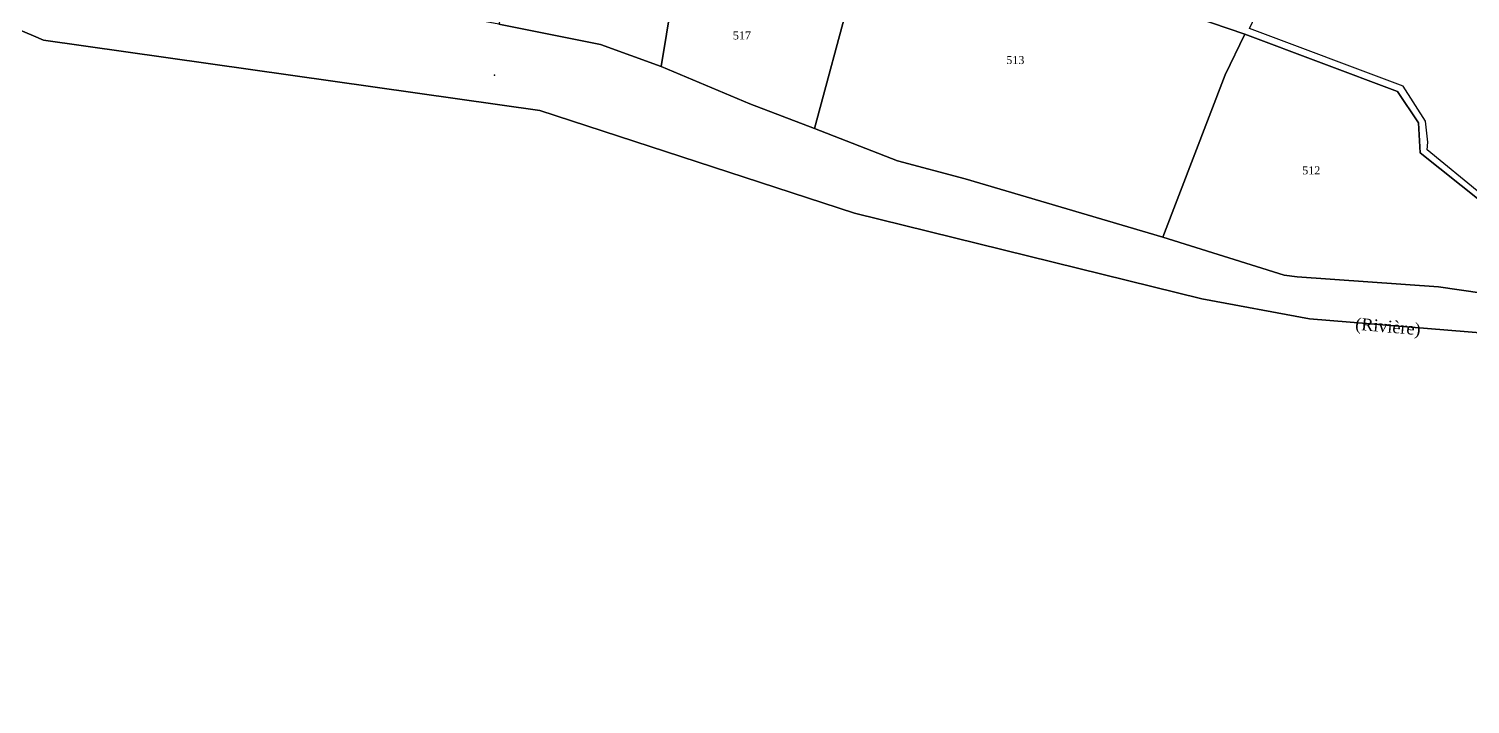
# Model space of a CAD drawing. Extents: x 1206804 to 1210977, y 6152742 to 6157901.
# Drawn here: x 1208784.9 to 1209145.1, y 6153571 to 6153739.8 of the extents above; entities that cross this region are included whole.
import ezdxf

# ---------------------------------------------------------------- set-up
doc = ezdxf.new("R2010")
doc.units = 0
doc.linetypes.add('CONTINU', pattern=[0])
doc.layers.get('0').update_dxf_attribs({"linetype": 'CONTINU'})
for name, color, linetype in [('1FLECHEFL', 7, 'CONTINU'), ('1LIEUDIT', 7, 'CONTINU'), ('1PARCELLE', 7, 'CONTINU'), ('1SECTION', 7, 'CONTINU'), ('1SUBDSECT', 7, 'CONTINU'), ('1TRONFLUV', 7, 'CONTINU'), ('3PARCELLETEX', 7, 'CONTINU'), ('3TRONFLUVTEX', 7, 'CONTINU')]:
    doc.layers.add(name, color=color, linetype=linetype)
doc.styles.get("Standard").update_dxf_attribs({"font": 'Times New Roman'})

# ---------------------------------------------------------------- blocks, each defined once
blk = doc.blocks.new('FLECHRU1')
blk.add_point((0, 0))

msp = doc.modelspace()

# ---------------------------------------------------------------- linework, layer by layer
at = {"layer": '1LIEUDIT'}
msp.add_lwpolyline([(1208522.99, 6153849.34), (1208786.04, 6153738.1), (1208788.56, 6153737.03), (1208912.61, 6153719.41), (1208991.22, 6153693.81), (1209077.97, 6153672.32), (1209104.94, 6153667.37), (1209164.89, 6153662.46)], dxfattribs=at)
at = {"layer": '1PARCELLE'}
for points in [[(1208990.25, 6153748.64), (1208981.18, 6153714.97), (1209001.93, 6153706.84), (1209018.9, 6153702.36), (1209068.22, 6153687.8), (1209083.85, 6153728.37), (1209088.78, 6153738.51), (1209067.96, 6153745.59), (1209060.87, 6153745.64), (1209055.56, 6153751.05), (1209049.72, 6153755.5), (1209043.84, 6153759.52), (1209035.51, 6153763.35), (1209026.09, 6153763.6), (1209019.29, 6153769.03), (1209008.38, 6153774.46), (1209001.62, 6153777.48), (1208997.12, 6153778.99), (1208990.25, 6153748.64)], [(1208907.54, 6153761.42), (1208902.31, 6153740.98), (1208927.75, 6153735.89), (1208942.89, 6153730.41), (1208946.97, 6153755.25), (1208907.54, 6153761.42)], [(1208946.97, 6153755.25), (1208942.89, 6153730.41), (1208965.07, 6153721.11), (1208981.18, 6153714.97), (1208990.25, 6153748.64), (1208946.97, 6153755.25)], [(1209088.78, 6153738.51), (1209083.85, 6153728.37), (1209068.22, 6153687.8), (1209098.56, 6153678.3), (1209101.84, 6153677.89), (1209137.18, 6153675.4), (1209164.75, 6153671.33), (1209168.97, 6153676.37), (1209162.33, 6153687.06), (1209158.57, 6153691.98), (1209154.95, 6153695.02), (1209147.75, 6153696.77), (1209132.58, 6153708.84), (1209132.14, 6153716.34), (1209126.87, 6153724.18), (1209088.78, 6153738.51)]]:
    msp.add_lwpolyline(points, close=True, dxfattribs=at)
for points in [[(1209147.68, 6153698.6), (1209134.29, 6153709.62), (1209134.44, 6153711.52), (1209133.91, 6153716.77), (1209128.34, 6153725.51), (1209089.9, 6153739.92), (1209098.89, 6153759.01), (1209110.66, 6153755.38), (1209139.9, 6153744.74), (1209166.15, 6153736.14)], [(1209067.96, 6153745.59), (1209088.78, 6153738.51), (1209126.87, 6153724.18), (1209132.14, 6153716.34), (1209132.58, 6153708.84), (1209147.75, 6153696.77)], [(1209147.68, 6153698.6), (1209134.29, 6153709.62), (1209134.44, 6153711.52), (1209133.91, 6153716.77), (1209128.34, 6153725.51), (1209089.9, 6153739.92)]]:
    msp.add_lwpolyline(points, dxfattribs=at)
at = {"layer": '1SECTION'}
msp.add_lwpolyline([(1208522.99, 6153849.34), (1208786.04, 6153738.1), (1208788.56, 6153737.03), (1208912.61, 6153719.41), (1208991.22, 6153693.81), (1209077.97, 6153672.32), (1209104.94, 6153667.37), (1209164.89, 6153662.46), (1209202.81, 6153650.03), (1209258.18, 6153616.37), (1209375.61, 6153571.05)], dxfattribs=at)
at = {"layer": '1SUBDSECT'}
msp.add_lwpolyline([(1209164.89, 6153662.46), (1209104.94, 6153667.37), (1209077.97, 6153672.32), (1208991.22, 6153693.81), (1208912.61, 6153719.41), (1208788.56, 6153737.03), (1208786.04, 6153738.1), (1208522.99, 6153849.34)], dxfattribs=at)
at = {"layer": '1TRONFLUV'}
for points in [[(1208522.99, 6153849.34), (1208786.04, 6153738.1), (1208788.56, 6153737.03), (1208912.61, 6153719.41), (1208991.22, 6153693.81), (1209077.97, 6153672.32), (1209104.94, 6153667.37), (1209164.89, 6153662.46)], [(1209164.75, 6153671.33), (1209137.18, 6153675.4), (1209101.84, 6153677.89), (1209098.56, 6153678.3), (1209068.22, 6153687.8), (1209018.9, 6153702.36), (1209001.93, 6153706.84), (1208981.18, 6153714.97), (1208965.07, 6153721.11), (1208942.89, 6153730.41), (1208927.75, 6153735.89), (1208902.31, 6153740.98), (1208880.96, 6153744.96), (1208873.44, 6153746.08), (1208856.78, 6153745.91), (1208838.87, 6153745.84), (1208836.68, 6153745.83), (1208814.01, 6153749.79), (1208800.36, 6153755.53), (1208792.74, 6153758.33), (1208775.79, 6153764.55)]]:
    msp.add_lwpolyline(points, dxfattribs=at)

# ---------------------------------------------------------------- block references
at = {"layer": '1FLECHEFL', "rotation": 340.5}
msp.add_blockref('FLECHRU1', (1208901.23, 6153728.29), dxfattribs=at)

# ---------------------------------------------------------------- texts
at = {"layer": '3PARCELLETEX'}
for s, p in [('517', (1208960.81, 6153737.2)), ('513', (1209029.13, 6153731.04)), ('512', (1209103.08, 6153703.47))]:
    msp.add_text(s, height=2, dxfattribs=at).set_placement(p)
at = {"layer": '3TRONFLUVTEX'}
msp.add_text('(Rivière)', height=3, rotation=355, dxfattribs=at).set_placement((1209116.25, 6153664.67))

doc.saveas('drawing.dxf')
